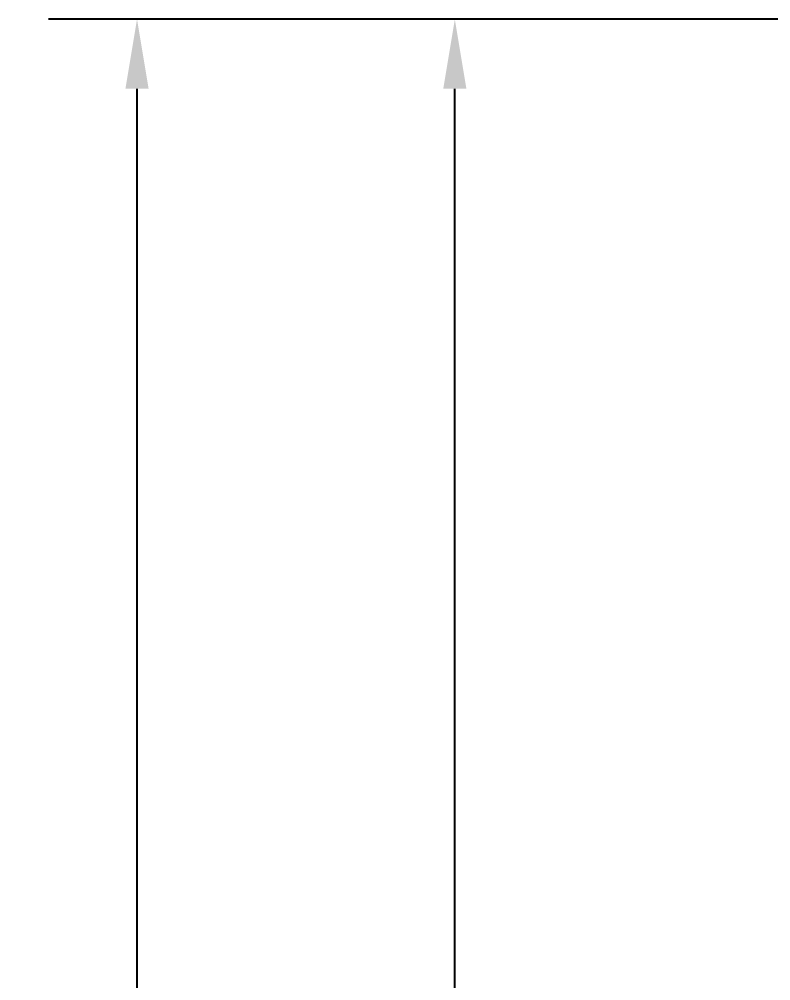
# Model space of a CAD drawing. Header units: millimetres. Extents: x 577 to 7172, y 252 to 2707.
# Drawn here: x 4577 to 4846.9, y 1442.6 to 1788.1 of the extents above; entities that cross this region are included whole.
import ezdxf

# ---------------------------------------------------------------- set-up
doc = ezdxf.new("R2010")
doc.units = ezdxf.units.MM
doc.header["$MEASUREMENT"] = 0
doc.layers.add('치수(ISO)', color=7, linetype='Continuous', lineweight=25)
doc.styles.add('굴림', font='')
doc.styles.get('굴림').set_extended_font_data('援대┝')
doc.dimstyles.new('기본값 (ISO)', dxfattribs={"dimscale": 10, "dimtxt": 3, "dimasz": 2.5, "dimexe": 3.175, "dimexo": 0, "dimgap": 0.762, "dimtad": 1, "dimtoh": 1, "dimdec": 0, "dimzin": 1, "dimdsep": 46, "dimtxsty": '굴림', "dimcen": 0.5, "dimazin": 0, "dimtfac": 1, "dimtdec": 4, "dimtix": 1, "dimtmove": 1, "dimatfit": 3, "dimfxl": 1, "dimtolj": 1, "dimtzin": 1, "dimarcsym": 0})

# ---------------------------------------------------------------- blocks, each defined once
blk = doc.blocks.new('*D7')
at = {"layer": 'Defpoints', "color": 0}
for p in [(4619.26, 1788.11), (5041.61, 1788.11), (5031.12, 460.47)]:
    blk.add_point(p, dxfattribs=at)
at = {"layer": '치수(ISO)', "color": 0, "lineweight": -2}
for p, q in [((5041.61, 1788.11), (4587.51, 1788.11)), ((4619.26, 485.47), (4619.26, 1763.11)), ((5031.12, 460.47), (4587.51, 460.47))]:
    blk.add_line(p, q, dxfattribs=at)
at = {"layer": '치수(ISO)', "color": 0}
for points in [[(4623.43, 1763.11), (4615.09, 1763.11), (4619.26, 1788.11)], [(4615.09, 485.47), (4623.43, 485.47), (4619.26, 460.47)]]:
    blk.add_solid(points, dxfattribs=at)
at = {"layer": '치수(ISO)', "color": 0, "insert": (4596.64, 1124.29), "char_height": 30, "attachment_point": 5, "rotation": 90, "style": '굴림'}
blk.add_mtext('\\A1;1328', dxfattribs=at)
blk = doc.blocks.new('*D8')
at = {"layer": 'Defpoints', "color": 0}
for p in [(4733.39, 1788.11), (5041.61, 1788.11), (4944.61, 503.67)]:
    blk.add_point(p, dxfattribs=at)
at = {"layer": '치수(ISO)', "color": 0, "lineweight": -2}
for p, q in [((5041.61, 1788.11), (4701.64, 1788.11)), ((4733.39, 528.67), (4733.39, 1763.11)), ((4944.61, 503.67), (4701.64, 503.67))]:
    blk.add_line(p, q, dxfattribs=at)
at = {"layer": '치수(ISO)', "color": 0}
for points in [[(4737.56, 1763.11), (4729.23, 1763.11), (4733.39, 1788.11)], [(4729.23, 528.67), (4737.56, 528.67), (4733.39, 503.67)]]:
    blk.add_solid(points, dxfattribs=at)
at = {"layer": '치수(ISO)', "color": 0, "insert": (4710.77, 1145.89), "char_height": 30, "attachment_point": 5, "rotation": 90, "style": '굴림'}
blk.add_mtext('\\A1;1284', dxfattribs=at)

msp = doc.modelspace()

# ---------------------------------------------------------------- dimensions: what is measured, and where the dimension line sits
at = {"layer": '치수(ISO)'}
for base, p1, picture, middle in [((4619.26, 1788.11), (5031.12, 460.47), '*D7', (4596.64, 1124.29)), ((4733.39, 1788.11), (4944.61, 503.67), '*D8', (4710.77, 1145.89))]:
    dim = msp.add_linear_dim(base=base, p1=p1, p2=(5041.61, 1788.11), angle=90, dimstyle='기본값 (ISO)', dxfattribs=at)
    dim.commit()
    dim.dimension.update_dxf_attribs({"geometry": picture, "text_midpoint": middle})

doc.saveas('drawing.dxf')
